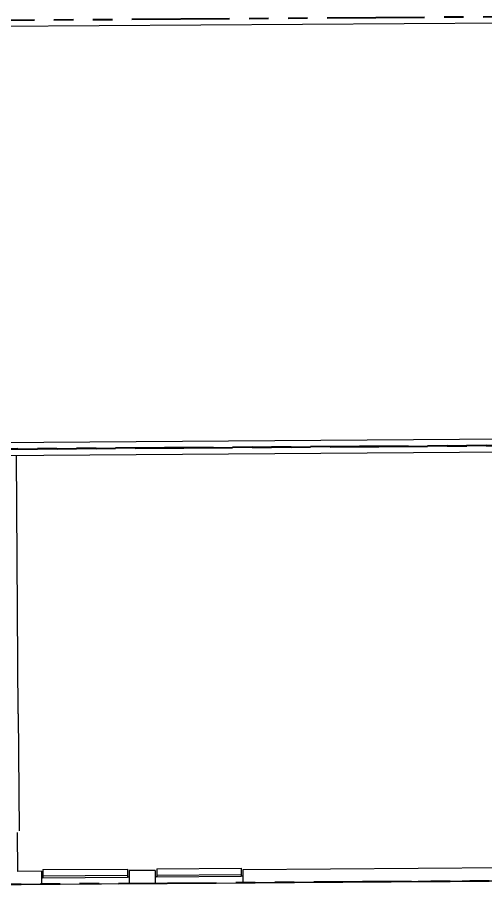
# Model space of a CAD drawing. Header units: feet. Extents: x 919634 to 928945, y 707022 to 708026.
# Drawn here: x 921033.35 to 921057.34, y 707359.46 to 707404.24 of the extents above; entities that cross this region are included whole.
import ezdxf

# ---------------------------------------------------------------- set-up
doc = ezdxf.new("R2010")
doc.units = ezdxf.units.FT
doc.header["$LTSCALE"] = 20
doc.header["$MEASUREMENT"] = 0
doc.linetypes.add('Site Plan$0$PHANTOM2', pattern=[1.25, 0.625, -0.125, 0.125, -0.125, 0.125, -0.125])
doc.layers.add('-u-site-xref', color=7, linetype='Continuous')
doc.layers.add('Site Plan$0$-u-site-bldg_interior', color=252, linetype='Continuous')
doc.layers.add('Site Plan$0$SP-LOT LINES', color=252, linetype='Site Plan$0$PHANTOM2', lineweight=40)
doc.layers.add('SP-BUILDING-FOOTPRINT', color=1, linetype='Continuous', lineweight=25)
doc.layers.get('-u-site-xref').off()

# ---------------------------------------------------------------- blocks, each defined once
blk = doc.blocks.new('Site Plan')
at = {"layer": 'Site Plan$0$-u-site-bldg_interior'}
for p, q in [((921065.889, 707404.003, 0), (921022.231, 707403.691, 0)), ((921002.126, 707382.214, 0), (921061.049, 707382.635, 0)), ((921012.964, 707381.624, 0), (921066.046, 707382.004, 0)), ((921033.391, 707368.52, 0), (921033.297, 707381.77, 0)), ((921033.391, 707368.52, 0), (921033.434, 707362.52, 0)), ((921033.366, 707360.436, 0), (921033.352, 707362.436, 0)), ((921040.489, 707360.57, 0), (921044.822, 707360.601, 0)), ((921044.822, 707360.601, 0), (921044.825, 707360.188, 0)), ((921060.803, 707360.632, 0), (921044.906, 707360.519, 0)), ((921034.575, 707360.445, 0), (921033.366, 707360.436, 0)), ((921034.575, 707360.445, 0), (921034.579, 707359.778, 0)), ((921034.657, 707360.529, 0), (921038.991, 707360.56, 0)), ((921034.657, 707360.529, 0), (921034.66, 707360.116, 0)), ((921034.66, 707360.208, 0), (921038.991, 707360.239, 0)), ((921034.66, 707360.116, 0), (921038.991, 707360.147, 0)), ((921038.991, 707360.56, 0), (921038.994, 707360.147, 0)), ((921039.077, 707360.147, 0), (921038.994, 707360.147, 0)), ((921040.406, 707360.486, 0), (921039.075, 707360.477, 0)), ((921039.075, 707360.477, 0), (921039.079, 707359.81, 0)), ((921040.406, 707360.486, 0), (921040.411, 707359.82, 0)), ((921040.492, 707360.157, 0), (921040.409, 707360.157, 0)), ((921040.489, 707360.57, 0), (921040.492, 707360.157, 0)), ((921040.492, 707360.25, 0), (921044.823, 707360.281, 0)), ((921040.492, 707360.157, 0), (921044.823, 707360.188, 0)), ((921044.909, 707360.189, 0), (921044.825, 707360.188, 0)), ((921044.906, 707360.519, 0), (921044.911, 707359.852, 0)), ((921034.579, 707359.778, 0), (921032.704, 707359.765, 0)), ((921034.66, 707360.116, 0), (921034.577, 707360.115, 0)), ((921034.579, 707359.778, 0), (921039.079, 707359.81, 0)), ((921040.411, 707359.82, 0), (921039.079, 707359.81, 0)), ((921040.411, 707359.82, 0), (921044.911, 707359.852, 0)), ((921060.808, 707359.966, 0), (921044.911, 707359.852, 0))]:
    blk.add_line(p, q, dxfattribs=at)
at = {"layer": 'Site Plan$0$SP-LOT LINES', "ltscale": 0.4, "elevation": 0}
for points in [[(921083.219, 707404.46), (921083.376, 707382.461), (920989.379, 707381.789), (920989.222, 707403.789)], [(921083.376, 707382.461), (921083.536, 707360.128), (920989.538, 707359.456), (920989.379, 707381.789)]]:
    blk.add_lwpolyline(points, close=True, dxfattribs=at)

msp = doc.modelspace()

# ---------------------------------------------------------------- block references
at = {"layer": '-u-site-xref'}
msp.add_blockref('Site Plan', (0, 0), dxfattribs=at)

# ---------------------------------------------------------------- next in the draw order: linework, layer by layer
at = {"layer": 'SP-BUILDING-FOOTPRINT', "elevation": 0}
msp.add_lwpolyline([(921021.559, 707404.353), (921021.64, 707393.02), (921001.383, 707392.875), (921001.464, 707381.542), (921012.297, 707381.619), (921012.373, 707370.953), (921032.623, 707371.098), (921032.704, 707359.765), (921064.87, 707359.995), (921064.87, 707359.991), (921070.87, 707360.034), (921070.87, 707360.034), (921070.801, 707369.706), (921066.801, 707369.677), (921066.708, 707382.675), (921064.708, 707382.661), (921064.634, 707392.994), (921066.634, 707393.008), (921066.555, 707404.008), (921069.555, 707404.029), (921069.481, 707414.362)], dxfattribs=at)

doc.saveas('drawing.dxf')
